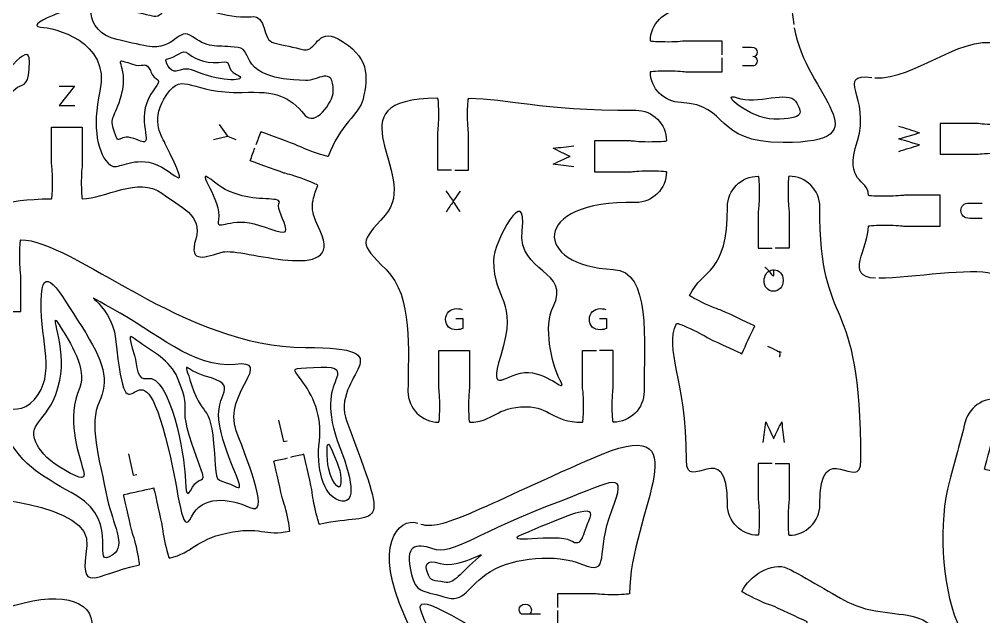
# Model space of a CAD drawing. Extents: x 0 to 300, y 0 to 300.
# Drawn here: x 158.4 to 252.3, y 204.2 to 262.4 of the extents above; entities that cross this region are included whole.
import ezdxf

# ---------------------------------------------------------------- set-up
doc = ezdxf.new("R2010")
doc.units = 0
doc.header["$MEASUREMENT"] = 0
doc.layers.add('DEFAULT', color=7, linetype='CONTINUOUS')

msp = doc.modelspace()

# ---------------------------------------------------------------- linework, layer by layer
at = {"layer": 'DEFAULT', "color": 250}
for points in [[(162.233, 255.911), (163.748, 255.911), (162.233, 254.007), (163.765, 254.007)], [(177.826, 252.171), (178.64, 251.015), (179.448, 250.721)], [(178.643, 251.014), (177.285, 250.687)], [(183.625, 223.343), (184.091, 221.266), (184.448, 221.346)], [(168.989, 220.07), (169.455, 217.993), (169.812, 218.073)]]:
    msp.add_lwpolyline(points, dxfattribs=at)
at = {"layer": 'DEFAULT', "color": 1}
for points, knots in [([(226.839, 258.949), (226.839, 259.399), (226.839, 259.85), (226.839, 260.3), (226.839, 260.3), (224.214, 260.304), (223.34, 260.304), (223.163, 260.304), (222.556, 260.205), (221.59, 260.205), (220.627, 260.205), (219.84, 260.251), (219.84, 260.307), (219.84, 261.965), (221.181, 263.302), (222.842, 263.302), (226.222, 263.302), (224.444, 265.324), (228.046, 266.566), (234.812, 268.897), (232.611, 270.115), (233.817, 261.902)], [0, 0, 0, 0, 3.83, 3.83, 3.83, 4.83, 4.83, 4.83, 5.83, 5.83, 5.83, 6.83, 6.83, 6.83, 7.83, 7.83, 7.83, 8.83, 8.83, 8.83, 9.83, 9.83, 9.83, 9.83]), ([(118.586, 250.183), (118.432, 250.606), (118.278, 251.029), (118.124, 251.453), (118.124, 251.453), (115.658, 250.553), (114.832, 250.257), (114.67, 250.197), (114.134, 249.893), (113.223, 249.562), (112.313, 249.234), (111.565, 249.008), (111.544, 249.057), (110.451, 252.059), (108.468, 253.269), (108.154, 254.631), (107.639, 256.875), (107.516, 258.822), (110.588, 260.515), (112.596, 261.62), (112.768, 259.203), (113.908, 259.457), (114.987, 259.701), (115.767, 259.873), (116.836, 260.113), (118.057, 260.385), (117.436, 262.865), (119.055, 262.674), (120.671, 262.484), (123.831, 263.264), (125.38, 264.22), (126.929, 265.172), (127.43, 262.484), (128.548, 262.734), (129.656, 262.981), (130.171, 263.094), (131.476, 263.387), (133.007, 263.729), (132.464, 266.227), (133.797, 266.04), (147.005, 264.22), (145.118, 259.443), (150.001, 259.443), (154.883, 259.443), (152.996, 264.22), (166.204, 266.04), (167.537, 266.227), (166.994, 263.729), (168.525, 263.387), (169.83, 263.094), (170.345, 262.981), (171.453, 262.734), (172.571, 262.484), (173.072, 265.172), (174.621, 264.22), (176.17, 263.264), (179.33, 262.484), (180.946, 262.674), (182.565, 262.865), (181.945, 260.385), (183.165, 260.113), (184.234, 259.873), (185.014, 259.701), (186.093, 259.457), (187.233, 259.203), (187.406, 261.62), (189.413, 260.515), (192.486, 258.822), (192.362, 256.875), (191.847, 254.631), (191.533, 253.269), (189.55, 252.059), (188.457, 249.057), (188.436, 249.008), (187.688, 249.234), (186.778, 249.562), (185.867, 249.893), (185.331, 250.197), (185.169, 250.257), (184.343, 250.553), (181.878, 251.453), (181.878, 251.453), (181.724, 251.029), (181.569, 250.606), (181.415, 250.183)], [0, 0, 0, 0, 3.83094, 3.83094, 3.83094, 4.83094, 4.83094, 4.83094, 5.83094, 5.83094, 5.83094, 6.83094, 6.83094, 6.83094, 7.83094, 7.83094, 7.83094, 8.83094, 8.83094, 8.83094, 9.83094, 9.83094, 9.83094, 10.83094, 10.83094, 10.83094, 11.83094, 11.83094, 11.83094, 12.83094, 12.83094, 12.83094, 13.83094, 13.83094, 13.83094, 14.83094, 14.83094, 14.83094, 15.83094, 15.83094, 15.83094, 16.83094, 16.83094, 16.83094, 17.83094, 17.83094, 17.83094, 18.83094, 18.83094, 18.83094, 19.83094, 19.83094, 19.83094, 20.83094, 20.83094, 20.83094, 21.83094, 21.83094, 21.83094, 22.83094, 22.83094, 22.83094, 23.83094, 23.83094, 23.83094, 24.83094, 24.83094, 24.83094, 25.83094, 25.83094, 25.83094, 26.83094, 26.83094, 26.83094, 27.83094, 27.83094, 27.83094, 28.83094, 28.83094, 28.83094, 29.83094, 29.83094, 29.83094, 33.66188, 33.66188, 33.66188, 33.66188]), ([(233.863, 261.602), (234.953, 255.04), (242.845, 250.408), (232.787, 250.408), (225.897, 250.408), (227.647, 254.095), (222.835, 254.303), (221.181, 254.377), (219.836, 255.647), (219.84, 257.305), (219.836, 257.362), (220.623, 257.407), (221.586, 257.404), (222.556, 257.404), (223.163, 257.305), (223.34, 257.305), (224.214, 257.305), (226.839, 257.302), (226.839, 257.302), (226.839, 257.751), (226.839, 258.2), (226.839, 258.649)], [0, 0, 0, 0, 1, 1, 1, 2, 2, 2, 3.01, 3.01, 3.01, 4.01, 4.01, 4.01, 5.01, 5.01, 5.01, 6.01, 6.01, 6.01, 9.83, 9.83, 9.83, 9.83]), ([(241.709, 256.723), (245.557, 256.374), (250.772, 261.606), (254.387, 259.792), (255.979, 258.995), (257.876, 259.168), (257.876, 255.548), (257.876, 252.268), (255.093, 254.758), (255.093, 252.268), (255.093, 252.211), (254.31, 252.165), (253.34, 252.165), (252.373, 252.165), (251.766, 252.268), (251.59, 252.268), (250.423, 252.268), (249.257, 252.268), (248.09, 252.268), (248.09, 251.267), (248.09, 250.266), (248.09, 249.265), (249.257, 249.265), (250.423, 249.265), (251.59, 249.265), (251.766, 249.265), (252.373, 249.368), (253.34, 249.368), (254.31, 249.368), (255.093, 249.322), (255.093, 249.265), (255.093, 246.711), (256.007, 246.468), (256.007, 243.229), (256.007, 239.991), (255.199, 236.996), (253.142, 237.617), (251.121, 238.23), (245.409, 237.214), (242.086, 237.186)], [0, 0, 0, 0, 1, 1, 1, 2, 2, 2, 3, 3, 3, 4, 4, 4, 5, 5, 5, 14.92, 14.92, 14.92, 23.43, 23.43, 23.43, 33.35, 33.35, 33.35, 34.35, 34.35, 34.35, 35.35, 35.35, 35.35, 36.35, 36.35, 36.35, 37.35, 37.35, 37.35, 38.35, 38.35, 38.35, 38.35]), ([(157.037, 250.584), (157.037, 248.933), (151.584, 248.485), (150.003, 248.485), (148.423, 248.485), (142.962, 248.933), (142.962, 250.584), (142.962, 258.906), (140.637, 253.589), (140.637, 258.32), (140.637, 260.581), (143.519, 256.394), (144.659, 255.254), (148.426, 251.472), (146.81, 254.711), (150, 254.711), (153.189, 254.711), (151.573, 251.472), (155.341, 255.254), (156.48, 256.394), (159.363, 260.581), (159.363, 258.32), (159.363, 253.589), (157.037, 258.906), (157.037, 250.584)], [1, 1, 1, 1, 2, 2, 2, 3, 3, 3, 4, 4, 4, 5, 5, 5, 6, 6, 6, 7, 7, 7, 8, 8, 8, 9, 9, 9, 9]), ([(241.786, 237.186), (238.717, 237.274), (241.091, 240.125), (241.091, 242.27), (241.091, 242.323), (241.874, 242.369), (242.841, 242.369), (243.808, 242.369), (244.418, 242.27), (244.591, 242.27), (245.757, 242.27), (246.924, 242.27), (248.09, 242.27), (248.09, 243.269), (248.09, 244.269), (248.09, 245.268), (246.924, 245.268), (245.757, 245.268), (244.591, 245.268), (244.418, 245.268), (243.808, 245.17), (242.841, 245.17), (241.874, 245.17), (241.091, 245.212), (241.091, 245.268), (241.091, 246.965), (238.639, 246.337), (240.008, 250.571), (241.359, 254.748), (237.8, 257.171), (241.409, 256.755)], [0, 0, 0, 0, 1, 1, 1, 2, 2, 2, 3, 3, 3, 12.92, 12.92, 12.92, 21.42, 21.42, 21.42, 31.34, 31.34, 31.34, 32.34, 32.34, 32.34, 33.34, 33.34, 33.34, 34.34, 34.34, 34.34, 35.34, 35.34, 35.34, 35.34]), ([(200.483, 247.72), (200.033, 247.72), (199.582, 247.72), (199.132, 247.72), (199.132, 248.887), (199.132, 250.053), (199.132, 251.22), (199.132, 251.396), (199.231, 252.003), (199.231, 252.97), (199.231, 253.936), (199.188, 254.719), (199.132, 254.719), (188.316, 254.719), (197.548, 247.293), (194.01, 243.339), (191.544, 240.58), (191.438, 240.682), (194.094, 238.026), (196.751, 235.369), (196.229, 230.222), (196.229, 226.155), (196.229, 224.497), (197.569, 223.156), (199.227, 223.156), (199.284, 223.156), (199.326, 223.936), (199.326, 224.906), (199.326, 225.873), (199.227, 226.479), (199.227, 226.656), (199.227, 227.822), (199.227, 228.989), (199.227, 230.155), (200.228, 230.155), (201.229, 230.155), (202.229, 230.155), (202.229, 228.989), (202.229, 227.822), (202.229, 226.656), (202.229, 226.479), (202.127, 225.873), (202.127, 224.906), (202.127, 223.936), (202.173, 223.156), (202.229, 223.156), (204.635, 223.156), (204.688, 224.663), (207.733, 224.663), (210.135, 224.663), (210.191, 223.16), (213.229, 223.156), (213.285, 223.156), (213.331, 223.936), (213.331, 224.906), (213.331, 225.873), (213.229, 226.479), (213.229, 226.656), (213.229, 227.822), (213.229, 228.989), (213.229, 230.155), (213.679, 230.155), (214.13, 230.155), (214.58, 230.155)], [0, 0, 0, 0, 3.83, 3.83, 3.83, 13.75, 13.75, 13.75, 14.75, 14.75, 14.75, 15.75, 15.75, 15.75, 16.75, 16.75, 16.75, 17.75, 17.75, 17.75, 18.75, 18.75, 18.75, 19.75, 19.75, 19.75, 20.75, 20.75, 20.75, 21.75, 21.75, 21.75, 31.67, 31.67, 31.67, 40.18, 40.18, 40.18, 50.1, 50.1, 50.1, 51.1, 51.1, 51.1, 52.1, 52.1, 52.1, 53.1, 53.1, 53.1, 54.1, 54.1, 54.1, 55.1, 55.1, 55.1, 56.1, 56.1, 56.1, 66.02, 66.02, 66.02, 69.85, 69.85, 69.85, 69.85]), ([(200.783, 247.72), (201.232, 247.72), (201.681, 247.72), (202.131, 247.72), (202.131, 248.887), (202.131, 250.053), (202.131, 251.22), (202.134, 251.396), (202.032, 252.003), (202.032, 252.97), (202.032, 253.936), (202.078, 254.719), (202.134, 254.719), (206.032, 254.719), (208.784, 253.562), (218.411, 253.562), (220.073, 253.562), (221.413, 252.222), (221.413, 250.564), (221.413, 250.507), (220.63, 250.461), (219.664, 250.461), (218.697, 250.461), (218.087, 250.564), (217.914, 250.564), (216.747, 250.564), (215.581, 250.564), (214.414, 250.564), (214.414, 249.563), (214.414, 248.562), (214.414, 247.561), (215.581, 247.561), (216.747, 247.561), (217.914, 247.561), (218.087, 247.561), (218.697, 247.664), (219.664, 247.664), (220.63, 247.664), (221.413, 247.618), (221.413, 247.561), (221.413, 245.903), (220.073, 244.563), (218.411, 244.563), (207.987, 244.803), (208.449, 238.333), (216.231, 238.054), (219.911, 237.924), (219.23, 231.136), (219.23, 226.155), (219.23, 224.497), (217.889, 223.156), (216.231, 223.156), (216.175, 223.156), (216.129, 223.936), (216.129, 224.906), (216.129, 225.873), (216.231, 226.479), (216.231, 226.656), (216.231, 227.822), (216.231, 228.989), (216.231, 230.155), (215.781, 230.155), (215.33, 230.155), (214.88, 230.155)], [0, 0, 0, 0, 3.82, 3.82, 3.82, 13.74, 13.74, 13.74, 14.74, 14.74, 14.74, 15.74, 15.74, 15.74, 16.74, 16.74, 16.74, 17.74, 17.74, 17.74, 18.74, 18.74, 18.74, 19.74, 19.74, 19.74, 29.66, 29.66, 29.66, 38.17, 38.17, 38.17, 48.09, 48.09, 48.09, 49.09, 49.09, 49.09, 50.09, 50.09, 50.09, 51.09, 51.09, 51.09, 52.09, 52.09, 52.09, 53.09, 53.09, 53.09, 54.09, 54.09, 54.09, 55.09, 55.09, 55.09, 56.09, 56.09, 56.09, 66.01, 66.01, 66.01, 69.84, 69.84, 69.84, 69.84]), ([(118.688, 249.904), (118.842, 249.481), (118.996, 249.057), (119.15, 248.634), (119.15, 248.634), (116.681, 247.734), (115.859, 247.438), (115.696, 247.378), (115.09, 247.262), (114.179, 246.934), (113.273, 246.602), (112.553, 246.291), (112.571, 246.239), (113.276, 244.298), (113.315, 243.882), (112.334, 241.794), (109.84, 236.477), (120.085, 240.203), (121.785, 239.744), (123.482, 239.292), (125.204, 238.488), (124.442, 240.993), (123.733, 243.3), (125.976, 244.178), (127.74, 245.462), (130.054, 247.142), (133.342, 244.919), (135.505, 244.923), (135.554, 244.923), (135.6, 245.709), (135.6, 246.669), (135.6, 247.636), (135.501, 248.246), (135.501, 248.422), (135.501, 249.588), (135.501, 250.753), (135.501, 251.918), (136.501, 251.919), (137.5, 251.921), (138.5, 251.922), (138.5, 250.755), (138.5, 249.589), (138.5, 248.422), (138.5, 248.246), (138.401, 247.639), (138.401, 246.669), (138.401, 245.706), (138.444, 244.923), (138.5, 244.923), (143.594, 244.923), (143.651, 243.808), (150.004, 243.808), (156.358, 243.808), (156.407, 244.923), (161.501, 244.923), (161.558, 244.923), (161.6, 245.706), (161.6, 246.669), (161.6, 247.639), (161.501, 248.246), (161.501, 248.422), (161.501, 249.589), (161.501, 250.755), (161.501, 251.922), (162.501, 251.921), (163.5, 251.919), (164.5, 251.918), (164.5, 250.753), (164.5, 249.588), (164.5, 248.422), (164.5, 248.246), (164.401, 247.636), (164.401, 246.669), (164.401, 245.709), (164.447, 244.923), (164.496, 244.923), (166.659, 244.919), (169.947, 247.142), (172.261, 245.462), (174.025, 244.178), (176.268, 243.3), (175.559, 240.993), (174.797, 238.488), (176.519, 239.292), (178.216, 239.744), (179.916, 240.203), (190.161, 236.477), (187.667, 241.794), (186.686, 243.882), (186.725, 244.298), (187.43, 246.239), (187.448, 246.291), (186.728, 246.602), (185.822, 246.934), (184.911, 247.262), (184.305, 247.378), (184.142, 247.438), (183.32, 247.734), (180.851, 248.634), (180.851, 248.634), (181.005, 249.057), (181.159, 249.481), (181.313, 249.904)], [0, 0, 0, 0, 3.83094, 3.83094, 3.83094, 4.83094, 4.83094, 4.83094, 5.83094, 5.83094, 5.83094, 6.83094, 6.83094, 6.83094, 7.83094, 7.83094, 7.83094, 8.83094, 8.83094, 8.83094, 9.83094, 9.83094, 9.83094, 10.83094, 10.83094, 10.83094, 11.83094, 11.83094, 11.83094, 12.83094, 12.83094, 12.83094, 13.83094, 13.83094, 13.83094, 23.74094, 23.74094, 23.74094, 32.240946, 32.240946, 32.240946, 42.160946, 42.160946, 42.160946, 43.160946, 43.160946, 43.160946, 44.160946, 44.160946, 44.160946, 45.160946, 45.160946, 45.160946, 46.160946, 46.160946, 46.160946, 47.160946, 47.160946, 47.160946, 48.160946, 48.160946, 48.160946, 58.080946, 58.080946, 58.080946, 66.580952, 66.580952, 66.580952, 76.490952, 76.490952, 76.490952, 77.490952, 77.490952, 77.490952, 78.490952, 78.490952, 78.490952, 79.490952, 79.490952, 79.490952, 80.490952, 80.490952, 80.490952, 81.490952, 81.490952, 81.490952, 82.490952, 82.490952, 82.490952, 83.490952, 83.490952, 83.490952, 84.490952, 84.490952, 84.490952, 85.490952, 85.490952, 85.490952, 86.490952, 86.490952, 86.490952, 90.321891, 90.321891, 90.321891, 90.321891]), ([(231.704, 219.135), (231.254, 219.135), (230.803, 219.135), (230.353, 219.135), (230.353, 217.968), (230.353, 216.802), (230.353, 215.635), (230.353, 215.459), (230.455, 214.852), (230.455, 213.885), (230.455, 212.919), (230.409, 212.135), (230.353, 212.135), (228.695, 212.135), (227.354, 213.476), (227.354, 215.134), (227.354, 222.077), (223.357, 215.981), (223.357, 219.452), (223.357, 227.704), (221.135, 230.067), (222.401, 232.787), (222.426, 232.836), (223.153, 232.544), (224.031, 232.138), (224.906, 231.729), (225.417, 231.38), (225.573, 231.305), (226.366, 230.935), (228.748, 229.827), (228.748, 229.827), (229.17, 230.734), (229.592, 231.641), (230.014, 232.547), (230.014, 232.547), (227.636, 233.655), (226.843, 234.025), (226.684, 234.099), (226.091, 234.265), (225.213, 234.674), (224.338, 235.084), (223.646, 235.454), (223.671, 235.503), (224.938, 238.223), (227.354, 237.454), (227.354, 244.132), (227.354, 245.79), (228.695, 247.135), (230.353, 247.131), (230.409, 247.131), (230.455, 246.351), (230.455, 245.381), (230.455, 244.415), (230.353, 243.808), (230.353, 243.631), (230.353, 242.465), (230.353, 241.298), (230.353, 240.132), (230.803, 240.132), (231.254, 240.132), (231.704, 240.132)], [0, 0, 0, 0, 3.83, 3.83, 3.83, 13.75, 13.75, 13.75, 14.75, 14.75, 14.75, 15.75, 15.75, 15.75, 16.75, 16.75, 16.75, 17.75, 17.75, 17.75, 18.75, 18.75, 18.75, 19.75, 19.75, 19.75, 20.75, 20.75, 20.75, 21.75, 21.75, 21.75, 30.254834, 30.254834, 30.254834, 31.254834, 31.254834, 31.254834, 32.254834, 32.254834, 32.254834, 33.254834, 33.254834, 33.254834, 34.254834, 34.254834, 34.254834, 35.254834, 35.254834, 35.254834, 36.254834, 36.254834, 36.254834, 37.254834, 37.254834, 37.254834, 47.174834, 47.174834, 47.174834, 51.004834, 51.004834, 51.004834, 51.004834]), ([(232.004, 219.135), (232.454, 219.135), (232.905, 219.135), (233.355, 219.135), (233.355, 217.968), (233.355, 216.802), (233.355, 215.635), (233.355, 215.459), (233.253, 214.852), (233.253, 213.885), (233.253, 212.919), (233.298, 212.135), (233.355, 212.135), (235.013, 212.135), (236.353, 213.476), (236.353, 215.134), (236.353, 222.077), (240.35, 215.981), (240.35, 219.452), (240.35, 236.65), (236.353, 231.291), (236.353, 244.132), (236.353, 245.79), (235.013, 247.131), (233.355, 247.131), (233.298, 247.131), (233.253, 246.351), (233.253, 245.381), (233.253, 244.415), (233.355, 243.808), (233.355, 243.631), (233.355, 242.465), (233.355, 241.298), (233.355, 240.132), (232.905, 240.132), (232.454, 240.132), (232.004, 240.132)], [0, 0, 0, 0, 3.83, 3.83, 3.83, 13.75, 13.75, 13.75, 14.75, 14.75, 14.75, 15.75, 15.75, 15.75, 16.75, 16.75, 16.75, 17.75, 17.75, 17.75, 18.75, 18.75, 18.75, 19.75, 19.75, 19.75, 20.75, 20.75, 20.75, 21.75, 21.75, 21.75, 31.67, 31.67, 31.67, 35.5, 35.5, 35.5, 35.5]), ([(115.224, 219.727), (114.784, 219.826), (114.344, 219.925), (113.904, 220.024), (113.904, 220.024), (113.333, 217.459), (113.142, 216.609), (113.104, 216.436), (113.072, 215.822), (112.857, 214.877), (112.645, 213.945), (112.433, 213.19), (112.377, 213.19), (106.461, 214.517), (105.416, 211.755), (109.731, 223.206), (111.453, 227.774), (103.508, 230.431), (113.795, 230.434), (125.581, 230.431), (136.429, 240.936), (141.492, 240.936), (141.544, 240.936), (141.59, 240.153), (141.59, 239.187), (141.59, 238.22), (141.492, 237.61), (141.492, 237.437), (141.492, 236.27), (141.492, 235.104), (141.492, 233.937), (142.49, 233.937), (143.488, 233.937), (144.487, 233.937), (144.487, 233.937), (144.49, 236.562), (144.49, 237.437), (144.487, 237.61), (144.391, 238.22), (144.391, 239.183), (144.391, 240.153), (144.434, 240.936), (144.49, 240.936), (146.469, 240.936), (146.96, 240.217), (150.001, 240.217), (153.038, 240.217), (153.525, 240.936), (155.507, 240.933), (155.56, 240.933), (155.606, 240.15), (155.606, 239.187), (155.606, 238.22), (155.504, 237.61), (155.507, 237.437), (155.507, 236.271), (155.507, 235.106), (155.507, 233.941), (156.507, 233.94), (157.506, 233.938), (158.506, 233.937), (158.506, 235.104), (158.506, 236.27), (158.506, 237.437), (158.502, 237.61), (158.407, 238.22), (158.404, 239.187), (158.407, 240.157), (158.45, 240.936), (158.502, 240.94), (163.568, 240.936), (174.413, 230.438), (186.203, 230.438), (196.49, 230.438), (188.542, 227.778), (190.263, 223.213), (194.585, 211.758), (193.54, 214.52), (187.621, 213.197), (187.564, 213.197), (187.353, 213.949), (187.141, 214.884), (186.929, 215.829), (186.894, 216.443), (186.859, 216.612), (186.665, 217.466), (186.09, 220.031), (186.09, 220.031), (185.651, 219.932), (185.212, 219.833), (184.774, 219.734)], [0, 0, 0, 0, 3.833171, 3.833171, 3.833171, 4.833171, 4.833171, 4.833171, 5.833171, 5.833171, 5.833171, 6.833171, 6.833171, 6.833171, 7.833171, 7.833171, 7.833171, 8.833171, 8.833171, 8.833171, 9.833171, 9.833171, 9.833171, 10.833171, 10.833171, 10.833171, 11.833171, 11.833171, 11.833171, 21.753171, 21.753171, 21.753171, 30.243171, 30.243171, 30.243171, 31.243171, 31.243171, 31.243171, 32.243171, 32.243171, 32.243171, 33.243171, 33.243171, 33.243171, 34.243171, 34.243171, 34.243171, 35.243171, 35.243171, 35.243171, 36.243171, 36.243171, 36.243171, 37.243171, 37.243171, 37.243171, 47.153171, 47.153171, 47.153171, 55.653177, 55.653177, 55.653177, 65.573177, 65.573177, 65.573177, 66.573177, 66.573177, 66.573177, 67.573177, 67.573177, 67.573177, 68.573177, 68.573177, 68.573177, 69.573177, 69.573177, 69.573177, 70.573177, 70.573177, 70.573177, 71.573177, 71.573177, 71.573177, 72.573177, 72.573177, 72.573177, 73.573177, 73.573177, 73.573177, 77.396592, 77.396592, 77.396592, 77.396592]), ([(253.693, 218.217), (253.259, 218.334), (252.825, 218.45), (252.391, 218.567), (252.391, 218.567), (253.068, 221.103), (253.297, 221.946), (253.343, 222.116), (253.597, 222.677), (253.848, 223.611), (254.098, 224.546), (254.257, 225.312), (254.204, 225.326), (252.602, 225.756), (250.958, 224.807), (250.528, 223.206), (250.012, 221.28), (249.496, 219.353), (248.979, 217.427), (247.893, 213.374), (248.203, 207.419), (249.72, 203.676), (250.469, 201.827), (251.218, 199.979), (251.967, 198.13), (252.588, 196.592), (254.335, 195.855), (255.873, 196.476), (255.926, 196.497), (255.672, 197.238), (255.308, 198.134), (254.945, 199.033), (254.624, 199.559), (254.56, 199.721), (254.229, 200.529), (253.244, 202.963), (253.244, 202.963), (254.171, 203.338), (255.098, 203.714), (256.024, 204.089), (256.024, 204.089), (257.012, 201.658), (257.34, 200.847), (257.404, 200.684), (257.541, 200.085), (257.905, 199.185), (258.268, 198.289), (258.603, 197.58), (258.653, 197.601), (260.191, 198.225), (271.97, 206.219), (271.97, 202.716), (271.97, 201.058), (273.31, 199.714), (274.969, 199.714), (275.025, 199.714), (275.067, 200.497), (275.067, 201.464), (275.067, 202.434), (274.969, 203.041), (274.969, 203.217), (274.969, 204.384), (274.969, 205.55), (274.969, 206.717), (275.418, 206.717), (275.867, 206.717), (276.316, 206.717)], [0, 0, 0, 0, 3.820497, 3.820497, 3.820497, 4.820497, 4.820497, 4.820497, 5.820497, 5.820497, 5.820497, 6.820497, 6.820497, 6.820497, 7.820497, 7.820497, 7.820497, 24.778578, 24.778578, 24.778578, 25.778578, 25.778578, 25.778578, 42.740161, 42.740161, 42.740161, 43.740161, 43.740161, 43.740161, 44.740161, 44.740161, 44.740161, 45.740161, 45.740161, 45.740161, 46.740161, 46.740161, 46.740161, 55.241367, 55.241367, 55.241367, 56.241367, 56.241367, 56.241367, 57.241367, 57.241367, 57.241367, 58.241367, 58.241367, 58.241367, 59.241367, 59.241367, 59.241367, 60.241367, 60.241367, 60.241367, 61.241367, 61.241367, 61.241367, 62.241367, 62.241367, 62.241367, 72.161367, 72.161367, 72.161367, 75.981367, 75.981367, 75.981367, 75.981367]), ([(197.467, 213.229), (199.481, 212.552), (203.041, 214.739), (214.069, 219.604), (225.357, 224.585), (217.811, 214.245), (217.811, 206.442), (217.811, 206.389), (217.028, 206.343), (216.058, 206.343), (215.092, 206.343), (214.485, 206.442), (214.308, 206.442), (213.142, 206.442), (211.975, 206.442), (210.809, 206.442), (210.809, 205.992), (210.809, 205.543), (210.809, 205.094)], [0, 0, 0, 0, 1, 1, 1, 2, 2, 2, 3, 3, 3, 4, 4, 4, 13.92, 13.92, 13.92, 17.74, 17.74, 17.74, 17.74]), ([(115.517, 219.664), (115.956, 219.565), (116.396, 219.466), (116.836, 219.367), (116.836, 219.367), (116.261, 216.806), (116.07, 215.956), (116.032, 215.783), (115.799, 215.215), (115.587, 214.27), (115.379, 213.321), (115.255, 212.552), (115.305, 212.541), (117.683, 212.008), (118.18, 213.077), (121.415, 212.358), (124.653, 211.631), (124.636, 210.453), (127.017, 209.92), (127.074, 209.92), (127.289, 210.671), (127.5, 211.606), (127.709, 212.555), (127.74, 213.166), (127.779, 213.335), (127.973, 214.189), (128.545, 216.75), (128.545, 216.75), (129.521, 216.533), (130.497, 216.317), (131.473, 216.101), (131.473, 216.101), (130.901, 213.536), (130.707, 212.682), (130.672, 212.513), (130.443, 211.941), (130.227, 210.996), (130.019, 210.051), (129.892, 209.282), (129.945, 209.267), (134.422, 208.266), (135.805, 206.216), (135.06, 211.137), (134.447, 215.169), (145.679, 216.111), (149.997, 216.115), (154.322, 216.115), (165.555, 215.169), (164.941, 211.141), (164.196, 206.219), (165.576, 208.269), (170.056, 209.271), (170.109, 209.282), (169.982, 210.054), (169.77, 211), (169.559, 211.941), (169.329, 212.516), (169.29, 212.689), (169.1, 213.54), (168.528, 216.101), (168.528, 216.101), (169.504, 216.318), (170.48, 216.536), (171.456, 216.753), (171.456, 216.753), (172.028, 214.196), (172.218, 213.338), (172.257, 213.169), (172.296, 212.555), (172.501, 211.61), (172.712, 210.671), (172.924, 209.924), (172.98, 209.924), (175.365, 210.456), (175.348, 211.635), (178.586, 212.361), (181.821, 213.084), (182.315, 212.008), (184.693, 212.545), (184.746, 212.555), (184.619, 213.328), (184.41, 214.273), (184.199, 215.219), (183.966, 215.79), (183.931, 215.96), (183.74, 216.813), (183.165, 219.374), (183.165, 219.374), (183.604, 219.473), (184.042, 219.572), (184.481, 219.671)], [0, 0, 0, 0, 3.833171, 3.833171, 3.833171, 4.833171, 4.833171, 4.833171, 5.833171, 5.833171, 5.833171, 6.833171, 6.833171, 6.833171, 7.833171, 7.833171, 7.833171, 8.833171, 8.833171, 8.833171, 9.833171, 9.833171, 9.833171, 10.833171, 10.833171, 10.833171, 11.833171, 11.833171, 11.833171, 20.334677, 20.334677, 20.334677, 21.334677, 21.334677, 21.334677, 22.334677, 22.334677, 22.334677, 23.334677, 23.334677, 23.334677, 24.334677, 24.334677, 24.334677, 25.334677, 25.334677, 25.334677, 26.334677, 26.334677, 26.334677, 27.334677, 27.334677, 27.334677, 28.334677, 28.334677, 28.334677, 29.334677, 29.334677, 29.334677, 30.334677, 30.334677, 30.334677, 38.838352, 38.838352, 38.838352, 39.838352, 39.838352, 39.838352, 40.838352, 40.838352, 40.838352, 41.838352, 41.838352, 41.838352, 42.838352, 42.838352, 42.838352, 43.838352, 43.838352, 43.838352, 44.838352, 44.838352, 44.838352, 45.838352, 45.838352, 45.838352, 46.838352, 46.838352, 46.838352, 50.661767, 50.661767, 50.661767, 50.661767]), ([(210.809, 204.794), (210.809, 204.344), (210.809, 203.893), (210.809, 203.443), (211.975, 203.443), (213.142, 203.443), (214.308, 203.443), (214.485, 203.443), (215.092, 203.542), (216.058, 203.542), (217.028, 203.542), (217.811, 203.5), (217.811, 203.443), (217.811, 201.094), (226.853, 196.222), (224.722, 194.479), (222.592, 192.736), (223.325, 188.256), (220.584, 190.859), (214.718, 196.437), (205.93, 198.836), (200.949, 198.712), (195.967, 198.585), (197.71, 200.455), (195.925, 204.272), (192.792, 210.978), (195.216, 213.966), (197.185, 213.331)], [0, 0, 0, 0, 3.83, 3.83, 3.83, 13.75, 13.75, 13.75, 14.75, 14.75, 14.75, 15.75, 15.75, 15.75, 16.75, 16.75, 16.75, 17.75, 17.75, 17.75, 18.75, 18.75, 18.75, 19.75, 19.75, 19.75, 20.75, 20.75, 20.75, 20.75]), ([(235.108, 198.127), (235.108, 199.987), (235.108, 201.847), (235.108, 203.708), (235.108, 203.708), (232.727, 204.815), (231.933, 205.186), (231.774, 205.26), (231.182, 205.426), (230.307, 205.835), (229.428, 206.244), (228.741, 206.615), (228.762, 206.664), (229.46, 208.167), (231.7, 209.62), (233.203, 208.918), (234.787, 208.181), (237.81, 206.223), (239.394, 205.486), (244.397, 203.157), (250.309, 207.2), (247.625, 194.574), (246.372, 188.658), (243.917, 195.245), (243.924, 185.582), (243.928, 183.92), (242.587, 182.58), (240.929, 182.58), (240.869, 182.58), (240.827, 183.363), (240.823, 184.33), (240.823, 185.296), (240.922, 185.903), (240.922, 186.079), (240.922, 187.246), (240.922, 188.412), (240.922, 189.579), (240.472, 189.579), (240.021, 189.579), (239.571, 189.579)], [0, 0, 0, 0, 15.82, 15.82, 15.82, 16.82, 16.82, 16.82, 17.82, 17.82, 17.82, 18.82, 18.82, 18.82, 19.82, 19.82, 19.82, 20.82, 20.82, 20.82, 21.82, 21.82, 21.82, 22.82, 22.82, 22.82, 23.82, 23.82, 23.82, 24.82, 24.82, 24.82, 25.82, 25.82, 25.82, 35.74, 35.74, 35.74, 39.57, 39.57, 39.57, 39.57]), ([(106.129, 197.333), (105.258, 200.342), (107.791, 200.363), (109.992, 201.753), (112.232, 203.164), (112.758, 204.427), (113.816, 199.891), (114.874, 195.35), (120.117, 199.845), (126.177, 199.764), (132.235, 199.679), (134.725, 200.342), (134.559, 203.164), (134.394, 205.987), (137.957, 206.805), (142.987, 205.013), (147.055, 203.567), (147.171, 203.355), (149.997, 203.355), (152.823, 203.355), (152.939, 203.567), (157.007, 205.013), (162.037, 206.805), (165.604, 205.987), (165.438, 203.164), (165.272, 200.342), (167.763, 199.679), (173.82, 199.764), (179.881, 199.845), (185.12, 195.35), (186.178, 199.891), (187.236, 204.427), (187.765, 203.164), (190.006, 201.753), (192.207, 200.363), (194.74, 200.342), (193.868, 197.333)], [0, 0, 0, 0, 1, 1, 1, 2, 2, 2, 3, 3, 3, 4, 4, 4, 5, 5, 5, 6, 6, 6, 7, 7, 7, 8, 8, 8, 9, 9, 9, 10, 10, 10, 11, 11, 11, 12, 12, 12, 12])]:
    msp.add_open_spline(points, degree=3, knots=knots, dxfattribs=at)
at = {"layer": 'DEFAULT', "color": 5}
for points, knots in [([(170.994, 248.484), (168.889, 248.838), (167.911, 247.686), (167.229, 248.215), (166.003, 249.166), (165.416, 251.842), (166.204, 255.418), (167.297, 260.383), (161.662, 261.586), (160.435, 261.66), (158.385, 261.784), (165.274, 264.608), (165.357, 262.948), (165.409, 261.919), (166.26, 260.815), (167.863, 260.457), (168.707, 260.268), (170.053, 259.93), (170.793, 259.805), (173.659, 259.319), (173.72, 261.809), (175.261, 260.705), (177.01, 259.451), (177.635, 259.957), (179.684, 259.672), (181.316, 259.445), (179.428, 256.644), (186.255, 256.44), (187.374, 256.407), (188.973, 257.933), (188.95, 255.437), (188.939, 254.254), (187.126, 251.929), (186.181, 253.082), (184.638, 254.964), (183.413, 255.423), (180.083, 255.3), (175.112, 255.117), (174.344, 257.452), (172.726, 255.085), (171.108, 252.719), (172.122, 251.226), (172.582, 250.292), (175.489, 244.382), (173.272, 248.101), (170.994, 248.484)], [1, 1, 1, 1, 2, 2, 2, 3, 3, 3, 4, 4, 4, 5, 5, 5, 6, 6, 6, 7, 7, 7, 8, 8, 8, 9, 9, 9, 10, 10, 10, 11, 11, 11, 12, 12, 12, 13, 13, 13, 14, 14, 14, 15, 15, 15, 16, 16, 16, 16]), ([(180.075, 245.22), (181.867, 244.718), (184.017, 245.159), (183.659, 244.46), (183.433, 244.019), (184.215, 242.752), (184.341, 241.98), (184.474, 241.158), (182.594, 242.161), (181.239, 242.49), (178.666, 243.115), (177.524, 241.662), (177.772, 242.885), (178.158, 244.78), (175.312, 248.051), (177.005, 246.841), (177.711, 246.337), (178.075, 245.78), (180.075, 245.22)], [0, 0, 0, 0, 1, 1, 1, 2, 2, 2, 3, 3, 3, 4, 4, 4, 5, 5, 5, 6, 6, 6, 6]), ([(205.266, 229.666), (207.009, 235.269), (204.56, 234.854), (204.56, 238.938), (204.56, 240.721), (207.898, 246.724), (207.354, 241.813), (206.893, 237.658), (212.216, 237.986), (210.361, 234.398), (209.416, 232.572), (210.192, 228.878), (211.028, 227.301), (211.865, 225.724), (210.035, 227.923), (207.961, 228.006), (205.888, 228.089), (203.941, 225.408), (205.266, 229.666)], [0, 0, 0, 0, 1, 1, 1, 2, 2, 2, 3, 3, 3, 4, 4, 4, 5, 5, 5, 6, 6, 6, 6]), ([(166.968, 215.578), (166.096, 219.803), (165.142, 223.049), (166.138, 225.124), (167.135, 227.199), (166.635, 229.041), (164.436, 232.478), (162.237, 235.914), (160.558, 239.069), (160.484, 234.918), (160.411, 230.768), (161.988, 227.946), (159.83, 225.373), (157.672, 222.799), (154.702, 226.929), (157.064, 221.994), (158.594, 218.797), (160.994, 217.706), (163.961, 215.978), (168.39, 213.397), (165.145, 208.688), (167.487, 210.244), (168.805, 211.12), (167.418, 213.4), (166.968, 215.578)], [0, 0, 0, 0, 1, 1, 1, 2, 2, 2, 3, 3, 3, 4, 4, 4, 5, 5, 5, 6, 6, 6, 7, 7, 7, 8, 8, 8, 8]), ([(167.736, 231.293), (167.364, 234.931), (163.254, 236.454), (167.425, 234.213), (171.596, 231.971), (175.394, 228.361), (179.378, 228.796), (183.362, 229.232), (178.133, 225.995), (179.502, 222.322), (180.872, 218.649), (182.802, 213.918), (180.81, 214.851), (178.818, 215.785), (176.141, 216.039), (175.144, 213.951), (174.148, 211.863), (173.975, 216.123), (172.903, 220.546), (169.812, 233.3), (168.989, 219.062), (167.736, 231.293)], [0, 0, 0, 0, 1, 1, 1, 2, 2, 2, 3, 3, 3, 4, 4, 4, 5, 5, 5, 6, 6, 6, 7, 7, 7, 7]), ([(189.525, 215.536), (191.072, 215.06), (191.019, 216.968), (189.588, 220.703), (188.156, 224.439), (188.716, 226.12), (189.214, 227.302), (189.712, 228.485), (189.09, 228.61), (187.035, 228.485), (184.981, 228.361), (184.794, 228.61), (185.852, 227.24), (186.911, 225.87), (187.907, 223.816), (187.596, 221.326), (187.284, 218.836), (187.907, 216.034), (189.525, 215.536)], [0, 0, 0, 0, 1, 1, 1, 2, 2, 2, 3, 3, 3, 4, 4, 4, 5, 5, 5, 6, 6, 6, 6]), ([(211.107, 215.479), (216.336, 217.434), (217.699, 218.653), (216.081, 214.544), (214.462, 210.435), (216.038, 208.137), (213.223, 209.296), (210.606, 210.373), (206.624, 210.02), (204.259, 208.607), (201.893, 207.194), (201.893, 205.456), (199.714, 206.141), (197.535, 206.826), (197.037, 206.473), (196.539, 208.445), (195.852, 211.164), (196.952, 211.435), (198.656, 210.81), (200.523, 210.126), (202.912, 212.416), (211.107, 215.479)], [0, 0, 0, 0, 1, 1, 1, 2, 2, 2, 3, 3, 3, 4, 4, 4, 5, 5, 5, 6, 6, 6, 7, 7, 7, 7]), ([(162.275, 196.292), (160.487, 188.143), (160.896, 185.708), (160.896, 184.256), (160.896, 182.847), (164.159, 185.103), (165.308, 185.836), (171.738, 189.942), (178.54, 190.78), (180.786, 193.302), (182.487, 195.213), (182.755, 195.618), (181.192, 196.07), (179.522, 196.552), (176.262, 196.756), (172.869, 196.756), (159.91, 196.756), (164.807, 207.83), (162.275, 196.292)], [0, 0, 0, 0, 1, 1, 1, 2, 2, 2, 3, 3, 3, 4, 4, 4, 5, 5, 5, 6, 6, 6, 6]), ([(214.655, 197.488), (220.354, 194.853), (221.379, 191.636), (221.441, 193.192), (221.503, 194.749), (221.316, 194.873), (222.686, 195.247), (224.056, 195.62), (215.771, 198.961), (214.809, 201.202), (213.846, 203.443), (211.667, 199.686), (207.309, 201.077), (202.952, 202.468), (203.081, 202.897), (201.374, 203.85), (196.083, 206.805), (197.203, 205.36), (198.531, 202.365), (199.378, 200.455), (199.278, 200.414), (202.765, 200.476), (206.251, 200.538), (209.644, 199.805), (214.655, 197.488)], [0, 0, 0, 0, 1, 1, 1, 2, 2, 2, 3, 3, 3, 4, 4, 4, 5, 5, 5, 6, 6, 6, 7, 7, 7, 8, 8, 8, 8])]:
    msp.add_open_spline(points, degree=3, knots=knots, dxfattribs=at)
at = {"layer": 'DEFAULT', "color": 3}
for points, knots in [([(172.707, 258.54), (172.427, 258.491), (173.099, 257.171), (173.659, 257.358), (174.796, 257.737), (174.865, 257.572), (176.273, 257.079), (178.577, 256.268), (180.838, 256.435), (179.518, 257.048), (178.516, 257.513), (179.01, 258.329), (178.329, 258.261), (176.741, 258.106), (175.711, 258.338), (174.811, 259.086), (174.212, 259.583), (173.744, 258.722), (172.707, 258.54)], [0, 0, 0, 0, 1, 1, 1, 2, 2, 2, 3, 3, 3, 4, 4, 4, 5, 5, 5, 6, 6, 6, 6]), ([(167.621, 251.425), (168.182, 249.82), (167.935, 251.535), (169.865, 250.664), (171.794, 249.793), (169.677, 252.096), (170.982, 254.774), (171.489, 255.818), (172.349, 256.295), (171.684, 256.666), (171.169, 256.952), (171.199, 257.414), (171.024, 257.637), (170.486, 258.325), (170.533, 257.659), (169.302, 258.072), (167.054, 258.826), (169.136, 258.174), (168.308, 255.045), (167.684, 252.702), (167.063, 253.03), (167.621, 251.425)], [0, 0, 0, 0, 1, 1, 1, 2, 2, 2, 3, 3, 3, 4, 4, 4, 5, 5, 5, 6, 6, 6, 7, 7, 7, 7]), ([(231.858, 252.687), (235.009, 252.684), (234.646, 253.351), (233.981, 254.43), (233.317, 255.51), (230.195, 254.098), (228.301, 254.762), (226.407, 255.427), (229.567, 252.689), (231.858, 252.687)], [0, 0, 0, 0, 1, 1, 1, 2, 2, 2, 3, 3, 3, 3]), ([(164.612, 218.413), (164.045, 220.522), (162.943, 223.416), (164.25, 226.555), (164.984, 228.318), (163.34, 230.909), (162.238, 232.656), (161.118, 234.433), (163.005, 230.439), (162.306, 227.24), (161.39, 223.052), (159.113, 223.356), (159.975, 221.202), (160.221, 220.587), (160.992, 219.541), (162.306, 218.773), (163.84, 217.878), (164.936, 217.211), (164.612, 218.413)], [0, 0, 0, 0, 1, 1, 1, 2, 2, 2, 3, 3, 3, 4, 4, 4, 5, 5, 5, 6, 6, 6, 6]), ([(176.078, 218.528), (176.646, 217.028), (175.788, 217.947), (175.227, 216.826), (174.667, 215.706), (174.578, 216.163), (174.519, 217.935), (174.46, 219.707), (173.094, 227.887), (170.823, 227.411), (169.747, 227.185), (169.882, 228.657), (169.583, 229.647), (168.894, 231.93), (169.054, 231.67), (169.812, 231.121), (171.285, 230.056), (173.074, 229.202), (173.775, 227.489), (175.622, 222.976), (173.111, 226.369), (176.078, 218.528)], [0, 0, 0, 0, 1, 1, 1, 2, 2, 2, 3, 3, 3, 4, 4, 4, 5, 5, 5, 6, 6, 6, 7, 7, 7, 7]), ([(177.448, 218.96), (177.085, 225.788), (176.39, 222.943), (175.144, 226.804), (174.247, 229.587), (174.464, 228.209), (176.452, 227.654), (180.168, 226.618), (177.199, 226.225), (177.884, 222.779), (178.568, 219.334), (180.554, 216.325), (179.532, 216.844), (177.724, 217.762), (177.551, 217.012), (177.448, 218.96)], [0, 0, 0, 0, 1, 1, 1, 2, 2, 2, 3, 3, 3, 4, 4, 4, 5, 5, 5, 5]), ([(189.691, 217.238), (189.752, 218.442), (189.339, 219.168), (188.778, 220.517), (188.218, 221.866), (188.322, 220.203), (188.426, 219.032), (188.529, 217.861), (189.629, 215.993), (189.691, 217.238)], [0, 0, 0, 0, 1, 1, 1, 2, 2, 2, 3, 3, 3, 3]), ([(207.434, 212.242), (210.353, 213.441), (214.712, 215.54), (213.964, 213.859), (213.217, 212.178), (213.297, 210.89), (212.061, 211.637), (210.826, 212.384), (204.921, 211.21), (207.434, 212.242)], [0, 0, 0, 0, 1, 1, 1, 2, 2, 2, 3, 3, 3, 3]), ([(198.095, 208.607), (198.409, 207.476), (198.764, 207.825), (199.76, 207.576), (200.756, 207.327), (201.277, 208.45), (203.138, 210.001), (204.259, 210.935), (201.254, 208.846), (199.361, 209.399), (197.832, 209.846), (197.947, 209.141), (198.095, 208.607)], [0, 0, 0, 0, 1, 1, 1, 2, 2, 2, 3, 3, 3, 4, 4, 4, 4])]:
    msp.add_open_spline(points, degree=3, knots=knots, dxfattribs=at)
at = {"layer": 'DEFAULT', "color": 250}
for points, knots in [([(228.804, 257.925), (229.175, 257.925), (229.546, 257.925), (229.917, 257.925), (230.08, 257.925), (230.288, 258.065), (230.288, 258.381), (230.288, 258.579), (230.059, 258.775), (229.835, 258.797), (230.072, 258.801), (230.288, 258.91), (230.288, 259.244), (230.288, 259.436), (230.162, 259.676), (229.658, 259.676), (229.373, 259.676), (229.089, 259.676), (228.804, 259.676)], [0, 0, 0, 0, 3.156, 3.156, 3.156, 4.156, 4.156, 4.156, 5.156, 5.156, 5.156, 6.156, 6.156, 6.156, 7.156, 7.156, 7.156, 9.578, 9.578, 9.578, 9.578]), ([(244.039, 249.548), (244.712, 249.758), (245.386, 249.967), (246.06, 250.177), (245.807, 250.243), (244.039, 250.767), (244.039, 250.767), (244.039, 250.767), (245.807, 251.291), (246.06, 251.357), (245.386, 251.567), (244.712, 251.777), (244.039, 251.986)], [0, 0, 0, 0, 6.000044, 6.000044, 6.000044, 7.000044, 7.000044, 7.000044, 8.000044, 8.000044, 8.000044, 14.000088, 14.000088, 14.000088, 14.000088]), ([(212.381, 248.033), (211.708, 248.122), (211.034, 248.211), (210.361, 248.299), (210.361, 248.299), (211.809, 249.004), (212.019, 249.055), (211.466, 249.32), (210.913, 249.585), (210.361, 249.85), (211.034, 249.932), (211.708, 250.014), (212.381, 250.095)], [0, 0, 0, 0, 5.777674, 5.777674, 5.777674, 6.777674, 6.777674, 6.777674, 11.990209, 11.990209, 11.990209, 17.760218, 17.760218, 17.760218, 17.760218]), ([(199.921, 245.689), (200.162, 245.349), (200.404, 245.009), (200.645, 244.668), (200.738, 244.789), (201.346, 245.689), (201.346, 245.689)], [0, 0, 0, 0, 3.548245, 3.548245, 3.548245, 4.548245, 4.548245, 4.548245, 4.548245]), ([(201.32, 243.668), (201.32, 243.668), (200.738, 244.556), (200.645, 244.668), (200.412, 244.335), (200.18, 244.002), (199.947, 243.668)], [0, 0, 0, 0, 1, 1, 1, 4.45798, 4.45798, 4.45798, 4.45798]), ([(252.16, 243.024), (251.767, 243.024), (251.374, 243.024), (250.982, 243.024), (250.361, 243.024), (250.106, 243.351), (250.106, 243.789), (250.106, 244.203), (250.343, 244.514), (250.97, 244.514), (251.366, 244.514), (251.763, 244.514), (252.16, 244.514)], [0, 0, 0, 0, 3.34, 3.34, 3.34, 4.34, 4.34, 4.34, 5.34, 5.34, 5.34, 8.714, 8.714, 8.714, 8.714]), ([(230.988, 238.267), (231.26, 238.195), (231.617, 237.488), (231.851, 237.408), (231.893, 237.392), (231.845, 238.003), (231.884, 238.003), (232.364, 237.985), (232.774, 237.631), (232.774, 236.981), (232.774, 236.333), (232.379, 235.916), (231.833, 235.916), (231.284, 235.916), (230.928, 236.342), (230.928, 236.939), (230.928, 237.458), (231.242, 237.828), (231.47, 237.912), (231.699, 237.996), (231.851, 238.007), (231.851, 238.007)], [0, 0, 0, 0, 1, 1, 1, 2, 2, 2, 3, 3, 3, 4, 4, 4, 5, 5, 5, 6, 6, 6, 7, 7, 7, 7]), ([(200.891, 233.249), (201.113, 233.249), (201.335, 233.249), (201.557, 233.249), (201.557, 232.925), (201.557, 232.601), (201.557, 232.277), (201.44, 232.235), (201.209, 232.166), (200.936, 232.166), (200.631, 232.166), (200.379, 232.244), (200.181, 232.433), (200.007, 232.601), (199.899, 232.871), (199.899, 233.186), (199.902, 233.789), (200.316, 234.229), (200.993, 234.229), (201.227, 234.229), (201.41, 234.178), (201.497, 234.136)], [0, 0, 0, 0, 1.887, 1.887, 1.887, 4.641, 4.641, 4.641, 5.641, 5.641, 5.641, 6.641, 6.641, 6.641, 7.641, 7.641, 7.641, 8.641, 8.641, 8.641, 9.641, 9.641, 9.641, 9.641]), ([(214.893, 233.249), (215.115, 233.249), (215.337, 233.249), (215.559, 233.249), (215.559, 232.925), (215.559, 232.601), (215.559, 232.277), (215.442, 232.235), (215.211, 232.166), (214.938, 232.166), (214.632, 232.166), (214.38, 232.244), (214.182, 232.433), (214.009, 232.601), (213.901, 232.871), (213.901, 233.186), (213.903, 233.789), (214.317, 234.229), (214.995, 234.229), (215.229, 234.229), (215.412, 234.178), (215.499, 234.136)], [0, 0, 0, 0, 1.887, 1.887, 1.887, 4.641, 4.641, 4.641, 5.641, 5.641, 5.641, 6.641, 6.641, 6.641, 7.641, 7.641, 7.641, 8.641, 8.641, 8.641, 9.641, 9.641, 9.641, 9.641]), ([(231.259, 230.57), (231.561, 230.429), (231.862, 230.289), (232.164, 230.148), (232.319, 230.076), (232.453, 230.017), (232.58, 229.968)], [0, 0, 0, 0, 2.830615, 2.830615, 2.830615, 3.830615, 3.830615, 3.830615, 3.830615]), ([(232.316, 230.077), (232.465, 229.935), (232.509, 229.739), (232.435, 229.579), (232.422, 229.552), (232.41, 229.534), (232.395, 229.515)], [0, 0, 0, 0, 1, 1, 1, 2, 2, 2, 2]), ([(230.82, 221.168), (230.909, 221.841), (230.998, 222.515), (231.086, 223.189), (231.086, 223.189), (231.791, 221.741), (231.842, 221.53), (232.107, 222.083), (232.372, 222.636), (232.637, 223.189), (232.719, 222.515), (232.801, 221.841), (232.882, 221.168)], [0, 0, 0, 0, 5.778666, 5.778666, 5.778666, 6.778666, 6.778666, 6.778666, 11.992102, 11.992102, 11.992102, 17.763104, 17.763104, 17.763104, 17.763104]), ([(209.141, 204.454), (209.141, 204.454), (207.421, 204.46), (207.283, 204.454), (207.145, 204.547), (207.064, 204.695), (207.064, 204.9), (207.064, 205.203), (207.295, 205.432), (207.639, 205.432), (208.046, 205.432), (208.246, 205.157), (208.246, 204.861), (208.246, 204.695), (208.181, 204.529), (208.069, 204.454)], [0, 0, 0, 0, 1, 1, 1, 2, 2, 2, 3, 3, 3, 4, 4, 4, 5, 5, 5, 5])]:
    msp.add_open_spline(points, degree=3, knots=knots, dxfattribs=at)

doc.saveas('drawing.dxf')
